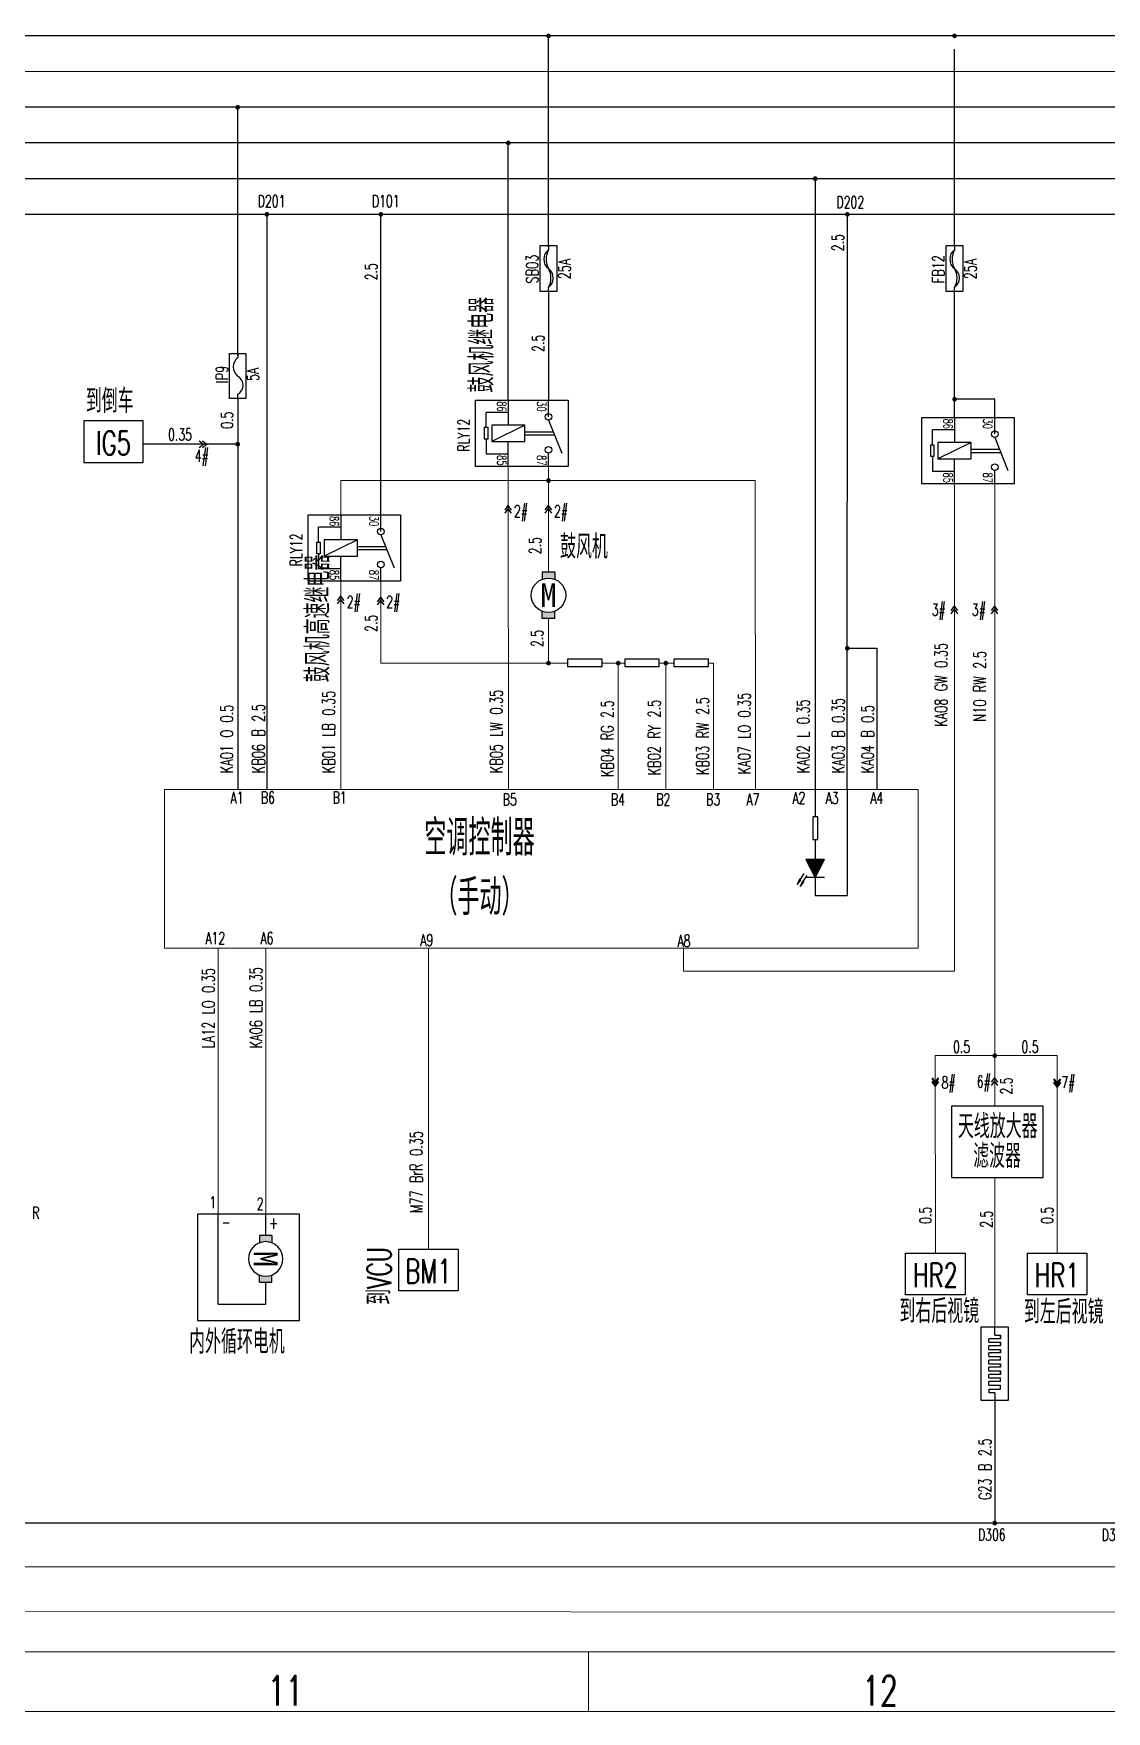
# Model space of a CAD drawing. Extents: x -5608 to -3197, y -2048 to 96.
# Drawn here: x -4596.3 to -4415.9, y -2047.8 to -1765.7 of the extents above; entities that cross this region are included whole.
import ezdxf
from ezdxf.enums import TextEntityAlignment as Align

# ---------------------------------------------------------------- set-up
doc = ezdxf.new("R2010")
doc.units = 0
doc.header["$LTSCALE"] = 25.4
doc.header["$MEASUREMENT"] = 0
for name, pattern in [('CENTER', [16, 13, -1, 1, -1]), ('DASHED', [0.75, 0.5, -0.25]), ('DASHED2', [0.375, 0.25, -0.125]), ('HIDDEN', [9.525, 6.35, -3.175]), ('PHANTOM', [17, 12, -1, 1, -1, 1, -1])]:
    doc.linetypes.add(name, pattern=pattern)
doc.layers.get('0').update_dxf_attribs({"linetype": 'CONTINUOUS'})
for name, color, linetype, lineweight in [('0Filament', 7, 'CONTINUOUS', 20), ('4CONTOUR', 4, 'CONTINUOUS', 50), ('5PHANTOM', 6, 'PHANTOM', 20)]:
    doc.layers.add(name, color=color, linetype=linetype, lineweight=lineweight)
for name, color, linetype in [('1CENTER', 1, 'CENTER'), ('2FRAM', 2, 'CONTINUOUS'), ('3DASHED', 3, 'DASHED'), ('blue', 5, 'CONTINUOUS'), ('br', 35, 'CONTINUOUS'), ('LEGEND', 1, 'CONTINUOUS'), ('other layer', 7, 'CONTINUOUS'), ('VCC', 1, 'CONTINUOUS')]:
    doc.layers.add(name, color=color, linetype=linetype)
doc.styles.add('HZ', font='txt.shx', dxfattribs={"width": 0.618, "height": 2.5, "bigfont": 'hztxt.shx'})

# ---------------------------------------------------------------- blocks, each defined once
blk = doc.blocks.new('led')
at = {"layer": 'blue', "ltscale": 0.1}
for points in [[(-2.65, 3.3), (-2.41, 3.46), (-3.05, 4.17)], [(-2.14, 3.63), (-1.9, 3.79), (-2.54, 4.51)]]:
    blk.add_hatch(color=1, dxfattribs=at).paths.add_polyline_path(points)
h = blk.add_hatch(color=1, dxfattribs=at)
h.paths.add_polyline_path([(0, 3.01), (-1.56, 0), (0, 0)])
h.paths.add_polyline_path([(0, 0), (1.56, 0), (0, 3.01)])
at = {"layer": 'blue', "color": 1, "ltscale": 0.1}
for p, q in [((-2.53, 3.38), (-1.86, 2.36)), ((-2.02, 3.71), (-1.35, 2.69)), ((1.56, 3.01), (-1.56, 3.01)), ((0, 3.01), (0, 0))]:
    blk.add_line(p, q, dxfattribs=at)
for points in [[(-3.05, 4.17), (-2.41, 3.46), (-2.65, 3.3)], [(-2.54, 4.51), (-1.9, 3.79), (-2.14, 3.63)], [(0, 3.01), (1.56, 0), (-1.56, 0)]]:
    blk.add_lwpolyline(points, close=True, dxfattribs=at)
blk = doc.blocks.new('FUSE')
at = {"layer": 'other layer', "color": 1}
for p, q in [((0, 7.53), (0, 6.85)), ((0, 0), (0, 0.68))]:
    blk.add_line(p, q, dxfattribs=at)
at = {"layer": 'other layer', "color": 1, "linetype": 'HIDDEN'}
blk.add_lwpolyline([(-1.36, 7.53), (1.36, 7.53), (1.36, 0), (-1.36, 0)], close=True, dxfattribs=at)
at = {"layer": 'other layer', "color": 1}
for centre, radius, start, end in [((1.24, 5.31), 1.98, 128.8945, 231.1055), ((-0.84, 2.22), 1.75, 298.4847, 61.5153)]:
    blk.add_arc(centre, radius, start, end, dxfattribs=at)
at = {"layer": 'other layer', "linetype": 'DASHED2', "style": 'HZ', "width": 0.7}
for tag, p in [('FUSE', (-1.64, 4.03)), ('10A', (3.57, 4.06))]:
    blk.add_attdef(tag, text='', height=2, rotation=90, dxfattribs=at).set_placement(p, align=Align.CENTER)
blk = doc.blocks.new('moto2')
at = {"ltscale": 0.1}
h = blk.add_hatch(color=1, dxfattribs=at)
h.paths.add_polyline_path([(6.61, -1.05), (7.83, -1.05), (7.83, 1.05), (6.61, 1.05, -0.187868)])
h.paths.add_polyline_path([(1.22, 1.05), (0, 1.05), (0, -1.05), (1.22, -1.05, -0.187868)])
at = {"layer": 'LEGEND'}
blk.add_circle((3.91, 0), 2.89, dxfattribs=at)
at = {"layer": 'VCC'}
for p, q in [((0, -1.05), (0, 1.05)), ((0, 1.05), (1.22, 1.05)), ((7.83, 1.05), (6.61, 1.05)), ((7.83, 1.05), (7.83, -1.05)), ((0, -1.05), (1.22, -1.05)), ((7.83, -1.05), (6.61, -1.05))]:
    blk.add_line(p, q, dxfattribs=at)
at = {"layer": 'VCC', "insert": (3.91, 0), "char_height": 4, "width": 4.8828, "attachment_point": 5}
blk.add_mtext('M', dxfattribs=at)
blk = doc.blocks.new('1 V MOTOR')
at = {"ltscale": 0.1}
h = blk.add_hatch(color=1, dxfattribs=at)
h.paths.add_polyline_path([(-1.05, -6.61), (-1.05, -7.83), (1.05, -7.83), (1.05, -6.61, -0.187868)])
h.paths.add_polyline_path([(1.05, -1.22), (1.05, 0), (-1.05, 0), (-1.05, -1.22, -0.187868)])
at = {"layer": 'LEGEND'}
blk.add_circle((0, -3.91), 2.89, dxfattribs=at)
at = {"layer": 'VCC'}
for p, q in [((-1.05, 0), (1.05, 0)), ((-1.05, 0), (-1.05, -1.22)), ((1.05, 0), (1.05, -1.22)), ((-1.05, -7.83), (-1.05, -6.61)), ((1.05, -7.83), (-1.05, -7.83)), ((1.05, -7.83), (1.05, -6.61))]:
    blk.add_line(p, q, dxfattribs=at)
at = {"layer": 'VCC', "insert": (0, -3.91), "char_height": 4, "width": 4.8828, "attachment_point": 5}
blk.add_mtext('M', dxfattribs=at)
blk = doc.blocks.new('RLY')
at = {"layer": 'LEGEND', "color": 1}
for p, q in [((-8.94, 11.99), (-13.88, 11.99)), ((-13.88, 8.71), (-13.88, 11.99)), ((-8.94, 14.75), (-8.94, 9.22)), ((0, 11.06), (0, 14.75)), ((-5.25, 9.22), (-12.63, 9.22)), ((-5.25, 9.22), (-12.63, 5.53)), ((-12.63, 9.22), (-12.63, 5.53)), ((-5.25, 5.53), (-5.25, 9.22)), ((-5.25, 7.74), (1.03, 7.74)), ((0, 10.33), (2.95, 2.95)), ((-13.88, 6.05), (-13.88, 2.77)), ((-12.63, 5.53), (-5.25, 5.53)), ((-8.94, 0), (-8.94, 5.53)), ((-5.25, 7.01), (1.33, 7.01)), ((-8.94, 2.77), (-13.88, 2.77)), ((0, 0), (0, 2.95))]:
    blk.add_line(p, q, dxfattribs=at)
at = {"layer": 'LEGEND', "color": 1, "ltscale": 5}
blk.add_lwpolyline([(-16.22, 14.75), (4.35, 14.75), (4.35, 0), (-16.22, 0)], close=True, dxfattribs=at)
at = {"layer": 'LEGEND', "color": 1}
blk.add_lwpolyline([(-14.25, 8.71), (-13.52, 8.71), (-13.52, 6.05), (-14.25, 6.05)], close=True, dxfattribs=at)
for centre in [(0, 11.06), (0, 3.69)]:
    blk.add_circle(centre, 0.738, dxfattribs=at)
at = {"layer": 'LEGEND', "color": 1, "ltscale": 0.1, "style": 'HZ', "width": 0.67}
for s, p in [('86', (-11.39, 14.5)), ('30', (-2.55, 14.5)), ('85', (-11.39, 2.51)), ('87', (-2.55, 2.51))]:
    blk.add_text(s, height=2, rotation=270, dxfattribs=at).set_placement(p)
blk = doc.blocks.new('FUSE JCASE')
at = {"layer": 'other layer', "color": 1}
for p, q in [((0, 9.59), (0, 8.89)), ((0, 1.87), (0, 2.57))]:
    blk.add_line(p, q, dxfattribs=at)
at = {"layer": 'other layer', "color": 1, "linetype": 'HIDDEN'}
blk.add_lwpolyline([(-1.4, 9.59), (1.4, 9.59), (1.4, 1.87), (-1.4, 1.87)], close=True, dxfattribs=at)
at = {"layer": 'other layer', "color": 1}
for centre, radius, start, end in [((1.14, 7.31), 1.95, 125.769, 234.231), ((2.81, 7.31), 3.22, 150.5663, 209.4337), ((-1.13, 4.15), 1.94, 305.5187, 54.4813), ((-2.8, 4.15), 3.22, 330.5787, 29.4705)]:
    blk.add_arc(centre, radius, start, end, dxfattribs=at)
at = {"layer": 'other layer', "linetype": 'DASHED2', "style": 'HZ', "width": 0.7}
for tag, p in [('FUSE', (-1.73, 5.66)), ('10A', (3.68, 5.68))]:
    blk.add_attdef(tag, text='', height=2, rotation=90, dxfattribs=at).set_placement(p, align=Align.CENTER)
blk = doc.blocks.new('pointer')
at = {"layer": 'other layer'}
blk.add_lwpolyline([(-5, 7), (-5, 0), (5, 0), (5, 7)], close=True, dxfattribs=at)
at = {"layer": 'other layer', "style": 'HZ', "width": 0.7, "flags": 8}
blk.add_attdef('FR', text='', height=4, dxfattribs=at).set_placement((0, 1.3), align=Align.CENTER)

msp = doc.modelspace()

# ---------------------------------------------------------------- hatches: boundary and pattern name
at = {"layer": '0Filament', "ltscale": 0.1}
for points in [[(-4510.13, -1766.13, 1), (-4509.33, -1766.13, 1)], [(-4441.84, -1766.13, 1), (-4441.05, -1766.13, 1)], [(-4562.4, -1778.13, 1), (-4561.6, -1778.13, 1)], [(-4516.88, -1784.13, 1), (-4516.09, -1784.13, 1)], [(-4465.27, -1790.13, 1), (-4464.47, -1790.13, 1)], [(-4557.49, -1796.13, 1), (-4556.7, -1796.13, 1)], [(-4538.31, -1796.13, 1), (-4537.51, -1796.13, 1)], [(-4459.87, -1796.13, 1), (-4459.08, -1796.13, 1)], [(-4441.84, -1827.21, 1), (-4441.05, -1827.21, 1)], [(-4562.4, -1834.77, 1), (-4561.6, -1834.77, 1)], [(-4510.13, -1840.89, 1), (-4509.33, -1840.89, 1)], [(-4459.88, -1869.07, 1), (-4459.08, -1869.07, 1)], [(-4510.13, -1871.57, 1), (-4509.33, -1871.57, 1)], [(-4498.4, -1871.57, 1), (-4497.6, -1871.57, 1)], [(-4490.4, -1871.57, 1), (-4489.6, -1871.57, 1)], [(-4435.09, -1937.55, 1), (-4434.29, -1937.55, 1)], [(-4435.09, -2016.13, 1), (-4434.29, -2016.13, 1)]]:
    msp.add_hatch(color=0, dxfattribs=at).paths.add_polyline_path(points)

# ---------------------------------------------------------------- linework, layer by layer
for p, q in [((-4516.49, -1838.51), (-4516.48, -1892.79)), ((-4509.73, -1856.24), (-4509.73, -1838.51)), ((-4544.66, -1840.89), (-4474.95, -1840.89)), ((-4474.95, -1840.89), (-4474.94, -1892.79)), ((-4544.66, -1857.79), (-4544.66, -1892.79)), ((-4537.91, -1871.57), (-4537.91, -1857.79)), ((-4509.73, -1864.07), (-4509.73, -1871.57)), ((-4565.28, -1964.22), (-4565.28, -1919.48)), ((-4557.29, -1919.48), (-4557.29, -1964.22)), ((-4444.68, -1937.55), (-4444.67, -1970.75)), ((-4444.68, -1937.55), (-4424.19, -1937.55)), ((-4424.19, -1937.55), (-4424.19, -1970.75)), ((-4434.69, -1983.15), (-4434.69, -1958.04))]:
    msp.add_line(p, q, dxfattribs=at)
at = {"layer": '0Filament', "color": 7, "ltscale": 0.1}
for p, q in [((-4544.66, -1846.64), (-4544.66, -1840.89)), ((-4537.91, -1871.57), (-4506.56, -1871.57)), ((-4500.73, -1871.57), (-4496.92, -1871.57)), ((-4498, -1871.57), (-4498, -1892.79)), ((-4491.1, -1871.57), (-4488.68, -1871.57)), ((-4490, -1871.57), (-4490, -1892.79)), ((-4482.85, -1871.57), (-4482, -1871.57)), ((-4482, -1871.57), (-4482, -1892.79))]:
    msp.add_line(p, q, dxfattribs=at)
at = {"layer": '0Filament'}
for p, q in [((-4441.45, -1841.43), (-4441.45, -1923.33)), ((-4434.69, -1946.06), (-4434.69, -1841.43)), ((-4529.89, -1919.48), (-4529.89, -1970.07)), ((-4487.02, -1923.33), (-4487.02, -1919.48)), ((-4441.45, -1923.33), (-4487.02, -1923.33)), ((-4502.98, -2047.79), (-4502.98, -2037.79))]:
    msp.add_line(p, q, dxfattribs=at)
at = {"layer": '0Filament', "color": 2}
msp.add_line((-5593.98, -2037.79), (-3511.98, -2037.79), dxfattribs=at)
at = {"layer": '0Filament', "color": 7}
msp.add_line((-3501.98, -2047.79), (-5603.98, -2047.79), dxfattribs=at)
at = {"layer": '0Filament', "color": 7, "linetype": 'Continuous'}
msp.add_lwpolyline([(-4447.56, -1892.79), (-4574.33, -1892.79), (-4574.33, -1919.48), (-4447.56, -1919.48)], close=True, dxfattribs=at)
at = {"layer": '1CENTER', "color": 1, "linetype": 'ByBlock'}
msp.add_line((-3700.02, -1766.13), (-5505.96, -1766.13), dxfattribs=at)
at = {"layer": '1CENTER', "color": 1}
msp.add_line((-4509.73, -1801.58), (-4509.73, -1766.13), dxfattribs=at)
at = {"layer": '1CENTER', "ltscale": 0.1}
for p, q in [((-4441.45, -1801.38), (-4441.45, -1766.13)), ((-4441.45, -1830.28), (-4441.45, -1809.11)), ((-4434.69, -1827.21), (-4441.45, -1827.21)), ((-4434.69, -1830.28), (-4434.69, -1827.21)), ((-4464.87, -1910.65), (-4459.48, -1910.65))]:
    msp.add_line(p, q, dxfattribs=at)
at = {"layer": '1CENTER', "color": 1, "ltscale": 0.1}
for p, q in [((-4509.73, -1809.11), (-4509.73, -1827.36)), ((-4500.73, -1870.88), (-4506.56, -1870.88)), ((-4506.56, -1870.88), (-4506.56, -1872.15)), ((-4506.56, -1872.15), (-4500.73, -1872.15)), ((-4500.73, -1872.15), (-4500.73, -1870.88)), ((-4491.1, -1870.88), (-4496.92, -1870.88)), ((-4496.92, -1870.88), (-4496.92, -1872.15)), ((-4496.92, -1872.15), (-4491.1, -1872.15)), ((-4491.1, -1872.15), (-4491.1, -1870.88)), ((-4482.85, -1870.88), (-4488.68, -1870.88)), ((-4488.68, -1870.88), (-4488.68, -1872.15)), ((-4488.68, -1872.15), (-4482.85, -1872.15)), ((-4482.85, -1872.15), (-4482.85, -1870.88)), ((-4464.87, -1892.79), (-4464.87, -1897.42)), ((-4459.48, -1892.79), (-4459.48, -1910.65)), ((-4464.46, -1897.42), (-4465.29, -1897.42)), ((-4465.29, -1897.42), (-4465.29, -1901.21)), ((-4464.46, -1901.21), (-4464.46, -1897.42)), ((-4465.29, -1901.21), (-4464.46, -1901.21)), ((-4464.87, -1901.21), (-4464.87, -1910.65)), ((-4565.28, -1979.35), (-4565.28, -1964.22)), ((-4557.29, -1967.8), (-4557.29, -1964.22)), ((-4557.29, -1979.35), (-4557.29, -1975.62)), ((-4565.28, -1979.35), (-4557.29, -1979.35)), ((-4434.69, -1984.54), (-4434.69, -1983.15)), ((-4434.69, -1994.24), (-4434.69, -1995.55))]:
    msp.add_line(p, q, dxfattribs=at)
at = {"layer": '1CENTER', "color": 1, "linetype": 'HIDDEN', "ltscale": 5}
for p, q in [((-4436.96, -1995.54), (-4436.96, -1983.15)), ((-4436.96, -1983.15), (-4432.42, -1983.15)), ((-4432.42, -1983.15), (-4432.42, -1995.54)), ((-4432.42, -1995.54), (-4436.96, -1995.54))]:
    msp.add_line(p, q, dxfattribs=at)
at = {"layer": '1CENTER', "color": 1, "lineweight": -2}
for p, q in [((-4433.73, -1985.14), (-4435.66, -1985.14)), ((-4435.66, -1985.74), (-4435.66, -1985.14)), ((-4434.69, -1984.54), (-4433.73, -1984.54)), ((-4433.73, -1984.54), (-4433.73, -1985.14)), ((-4433.73, -1985.14), (-4433.73, -1984.54)), ((-4435.66, -1985.74), (-4433.73, -1985.73)), ((-4433.73, -1986.33), (-4435.66, -1986.33)), ((-4435.66, -1986.93), (-4435.66, -1986.33)), ((-4435.66, -1986.93), (-4433.73, -1986.93)), ((-4433.73, -1987.53), (-4435.66, -1987.53)), ((-4435.66, -1988.13), (-4435.66, -1987.53)), ((-4435.66, -1988.13), (-4433.73, -1988.13)), ((-4433.73, -1985.73), (-4433.73, -1986.33)), ((-4433.73, -1986.33), (-4433.73, -1985.73)), ((-4433.73, -1986.93), (-4433.73, -1987.53)), ((-4433.73, -1987.53), (-4433.73, -1986.93)), ((-4433.73, -1988.73), (-4433.73, -1988.13)), ((-4433.73, -1988.73), (-4435.66, -1988.73)), ((-4435.66, -1989.33), (-4435.66, -1988.73)), ((-4435.66, -1989.33), (-4433.73, -1989.33)), ((-4433.73, -1989.93), (-4435.66, -1989.93)), ((-4435.66, -1990.53), (-4435.66, -1989.93)), ((-4435.66, -1990.53), (-4433.73, -1990.53)), ((-4433.73, -1991.13), (-4435.66, -1991.13)), ((-4435.66, -1991.73), (-4435.66, -1991.13)), ((-4433.73, -1989.33), (-4433.73, -1989.93)), ((-4433.73, -1989.93), (-4433.73, -1989.33)), ((-4433.73, -1990.53), (-4433.73, -1991.13)), ((-4433.73, -1991.13), (-4433.73, -1990.53)), ((-4435.66, -1991.73), (-4433.73, -1991.73)), ((-4433.73, -1992.33), (-4435.66, -1992.33)), ((-4435.66, -1992.93), (-4435.66, -1992.33)), ((-4435.66, -1992.93), (-4433.73, -1992.93)), ((-4435.66, -1993.64), (-4433.73, -1993.64)), ((-4435.66, -1993.64), (-4435.66, -1994.24)), ((-4433.73, -1992.33), (-4433.73, -1991.73)), ((-4433.73, -1993.64), (-4433.73, -1992.93)), ((-4434.69, -1994.24), (-4435.66, -1994.24))]:
    msp.add_line(p, q, dxfattribs=at)
at = {"layer": '1CENTER', "color": 1, "linetype": 'HIDDEN', "ltscale": 5}
for points in [[(-4426.52, -1946.06), (-4441.95, -1946.06), (-4441.95, -1958.04), (-4426.52, -1958.04)], [(-4551.58, -1964.22), (-4568.78, -1964.22), (-4568.78, -1982.09), (-4551.58, -1982.09)]]:
    msp.add_lwpolyline(points, close=True, dxfattribs=at)
at = {"layer": '2FRAM', "color": 2}
for p, q in [((-3700.02, -1796.13), (-5502.67, -1796.13)), ((-4568.47, -1834.21), (-4567.73, -1834.77)), ((-4568.47, -1835.32), (-4567.73, -1834.77)), ((-4567.94, -1834.21), (-4567.2, -1834.77)), ((-4567.94, -1835.32), (-4567.2, -1834.77)), ((-4435.25, -1942.03), (-4434.69, -1941.29)), ((-4435.25, -1942.56), (-4434.69, -1941.82)), ((-4434.14, -1942.03), (-4434.69, -1941.29)), ((-4434.14, -1942.56), (-4434.69, -1941.82)), ((-4434.69, -1995.55), (-4434.69, -2016.13)), ((-3755.47, -2016.13), (-5515.39, -2016.13))]:
    msp.add_line(p, q, dxfattribs=at)
at = {"layer": '2FRAM', "color": 2, "lineweight": -3, "ltscale": 0.1}
for p, q in [((-4557.1, -1796.13), (-4557.1, -1892.79)), ((-4537.91, -1846.64), (-4537.91, -1796.13))]:
    msp.add_line(p, q, dxfattribs=at)
at = {"layer": '2FRAM', "color": 2, "ltscale": 0.1}
for p, q in [((-4459.48, -1892.79), (-4459.47, -1796.13)), ((-4459.48, -1869.07), (-4454.52, -1869.07)), ((-4454.52, -1869.07), (-4454.52, -1892.79))]:
    msp.add_line(p, q, dxfattribs=at)
at = {"layer": '3DASHED', "color": 3, "linetype": 'ByBlock'}
for p, q in [((-3700.02, -1784.13), (-5502.67, -1784.13)), ((-4516.49, -1827.36), (-4516.49, -1784.13))]:
    msp.add_line(p, q, dxfattribs=at)
at = {"layer": '3DASHED', "color": 88, "linetype": 'ByBlock', "lineweight": 9}
msp.add_line((-5515.39, -2023.46), (-3755.47, -2023.46), dxfattribs=at)
at = {"layer": '4CONTOUR', "color": 4}
for p, q in [((-4445.23, -1941.36), (-4444.68, -1942.09)), ((-4445.23, -1941.88), (-4444.68, -1942.62)), ((-4444.12, -1941.36), (-4444.68, -1942.09)), ((-4444.12, -1941.88), (-4444.68, -1942.62)), ((-4424.75, -1941.5), (-4424.19, -1942.24)), ((-4424.75, -1942.03), (-4424.19, -1942.77)), ((-4423.64, -1941.5), (-4424.19, -1942.24)), ((-4423.64, -1942.03), (-4424.19, -1942.77))]:
    msp.add_line(p, q, dxfattribs=at)
at = {"layer": '4CONTOUR', "color": 140, "lineweight": 9}
msp.add_line((-5515.39, -2030.47), (-3755.47, -2031.46), dxfattribs=at)
at = {"layer": '5PHANTOM', "color": 6, "linetype": 'ByBlock'}
msp.add_line((-3700.02, -1772.13), (-5502.67, -1772.13), dxfattribs=at)
at = {"layer": 'blue', "color": 5}
for p, q in [((-3700.02, -1790.13), (-5502.67, -1790.13)), ((-4517.04, -1845.83), (-4516.49, -1845.09)), ((-4517.04, -1846.36), (-4516.49, -1845.62)), ((-4515.93, -1845.83), (-4516.49, -1845.09)), ((-4515.93, -1846.36), (-4516.49, -1845.62)), ((-4510.29, -1845.81), (-4509.73, -1845.07)), ((-4510.29, -1846.34), (-4509.73, -1845.6)), ((-4509.18, -1845.81), (-4509.73, -1845.07)), ((-4509.18, -1846.34), (-4509.73, -1845.6)), ((-4545.22, -1861.06), (-4544.66, -1860.33)), ((-4545.22, -1861.59), (-4544.66, -1860.85)), ((-4544.11, -1861.06), (-4544.66, -1860.33)), ((-4544.11, -1861.59), (-4544.66, -1860.85)), ((-4538.46, -1861.24), (-4537.91, -1860.5)), ((-4538.46, -1861.77), (-4537.91, -1861.03)), ((-4537.35, -1861.24), (-4537.91, -1860.5)), ((-4537.35, -1861.77), (-4537.91, -1861.03)), ((-4442, -1862.73), (-4441.45, -1861.99)), ((-4442, -1863.26), (-4441.45, -1862.52)), ((-4440.89, -1862.73), (-4441.45, -1861.99)), ((-4440.89, -1863.26), (-4441.45, -1862.52)), ((-4435.25, -1862.73), (-4434.69, -1861.99)), ((-4435.25, -1863.26), (-4434.69, -1862.52)), ((-4434.14, -1862.73), (-4434.69, -1861.99)), ((-4434.14, -1863.26), (-4434.69, -1862.52))]:
    msp.add_line(p, q, dxfattribs=at)
at = {"layer": 'blue', "color": 5, "ltscale": 0.1}
msp.add_line((-4464.87, -1790.13), (-4464.87, -1892.79), dxfattribs=at)
at = {"layer": 'br', "color": 30}
for p, q in [((-3700.02, -1778.13), (-5502.67, -1778.13)), ((-4562, -1819.88), (-4562, -1778.13)), ((-4562, -1827.07), (-4562, -1892.79))]:
    msp.add_line(p, q, dxfattribs=at)
at = {"layer": 'br', "color": 30, "ltscale": 0.1}
msp.add_line((-4562, -1834.77), (-4577.85, -1834.77), dxfattribs=at)

# ---------------------------------------------------------------- block references
at = {"layer": '1CENTER'}
for p, values in [((-4509.73, -1810.98), {'FUSE': 'SB03', '10A': '25A'}), ((-4441.45, -1810.98), {'FUSE': 'FB12', '10A': '25A'})]:
    msp.add_blockref('FUSE JCASE', p, dxfattribs=at).add_auto_attribs(values)
at = {"layer": '1CENTER', "xscale": 0.7556831027231965, "yscale": 0.7556831027231965, "zscale": 0.7556831027231965}
for p in [(-4509.73, -1838.51), (-4434.69, -1841.43), (-4537.91, -1857.79)]:
    msp.add_blockref('RLY', p, dxfattribs=at)
at = {"layer": '1CENTER', "ltscale": 0.1}
msp.add_blockref('1 V MOTOR', (-4509.73, -1856.24), dxfattribs=at)
at = {"layer": '1CENTER', "xscale": -1, "rotation": 270}
msp.add_blockref('moto2', (-4557.29, -1975.62), dxfattribs=at)
at = {"layer": '5PHANTOM'}
ref = msp.add_blockref('pointer', (-4529.92, -1977.07), dxfattribs=dict(at, xscale=-1, rotation=0.008160115100430687))
ref.add_attrib('FR', 'BM1', dxfattribs={"layer": 'other layer', "color": 6, "height": 4, "rotation": 0.0082, "style": 'HZ', "width": 0.7}).set_placement((-4529.92, -1975.77), align=Align.CENTER)
ref = msp.add_blockref('pointer', (-4444.67, -1977.75), dxfattribs=dict(at, xscale=-1, rotation=0.008160115100430687))
ref.add_attrib('FR', 'HR2', dxfattribs={"layer": 'other layer', "color": 6, "height": 4, "rotation": 0.0082, "style": 'HZ', "width": 0.7}).set_placement((-4444.67, -1976.45), align=Align.CENTER)
ref = msp.add_blockref('pointer', (-4424.19, -1977.75), dxfattribs=dict(at, xscale=-1, rotation=0.008160115100430687))
ref.add_attrib('FR', 'HR1', dxfattribs={"layer": 'other layer', "color": 6, "height": 4, "rotation": 0.0082, "style": 'HZ', "width": 0.7}).set_placement((-4424.19, -1976.45), align=Align.CENTER)
at = {"layer": 'LEGEND', "xscale": -1, "rotation": 180}
msp.add_blockref('led', (-4464.87, -1904.59), dxfattribs=at)
at = {"layer": 'other layer', "linetype": 'DASHED2'}
msp.add_blockref('FUSE', (-4562, -1827.07), dxfattribs=at).add_auto_attribs({'10A': '5A', 'FUSE': 'IP9'})
at = {"layer": 'other layer'}
ref = msp.add_blockref('pointer', (-4582.89, -1837.86), dxfattribs=at)
ref.add_attrib('FR', 'IG5', dxfattribs={"color": 6, "height": 4, "style": 'HZ', "width": 0.7}).set_placement((-4582.89, -1836.56), align=Align.CENTER)

# ---------------------------------------------------------------- texts
at = {"layer": '0Filament', "ltscale": 0.1, "style": 'HZ', "width": 0.67}
for s, p in [('2.5', (-4460.06, -1802.31)), ('2.5', (-4538.55, -1807.22)), ('2.5', (-4510.45, -1819.24)), (' 2.5', (-4510.99, -1854.44)), ('2.5', (-4538.55, -1866.31)), ('2.5', (-4510.64, -1868.85))]:
    msp.add_text(s, height=2, rotation=90, dxfattribs=at).set_placement(p)
at = {"layer": '0Filament', "style": 'HZ', "width": 0.67}
for s, height, p in [('鼓风机继电器', 4, (-4518.96, -1826.08)), ('RLY12', 2, (-4523, -1835.99)), ('RLY12', 2, (-4551.18, -1855.27)), ('鼓风机高速继电器', 4, (-4546.52, -1874.77)), ('到VCU', 4, (-4536.21, -1979.43))]:
    msp.add_text(s, height=height, rotation=90, dxfattribs=at).set_placement(p)
at = {"layer": '0Filament', "style": 'HZ'}
for s, height, width, p in [('到倒车', 4, 0.67, (-4587.53, -1829.5)), ('鼓风机', 4, 0.67, (-4507.79, -1853.99)), ('天线放大器', 4, 0.67, (-4440.88, -1951.45)), ('滤波器', 4, 0.67, (-4438.32, -1956.43)), ('到右后视镜', 4, 0.67, (-4450.71, -1982.5)), ('到左后视镜', 4, 0.67, (-4429.78, -1982.63)), ('内外循环电机', 4, 0.67, (-4570.17, -1987.64)), ('11', 5, 0.7, (-4556.98, -2046.81)), ('12', 5, 0.7, (-4456.98, -2046.81))]:
    msp.add_text(s, height=height, dxfattribs=dict(at, width=width)).set_placement(p)
at = {"layer": '0Filament', "color": 0, "ltscale": 0.1, "style": 'HZ', "width": 0.67}
for s, p in [('0.5', (-4562.79, -1832.16)), (' 2.5', (-4431.74, -1945.27)), ('0.5', (-4445.35, -1965.83)), (' 2.5', (-4435.06, -1967.68)), ('0.5', (-4424.87, -1965.82))]:
    msp.add_text(s, height=2, rotation=90, dxfattribs=at).set_placement(p)
for s, p in [('0.35', (-4573.7, -1834.14)), ('A1', (-4563.21, -1895.19)), ('B6', (-4558.09, -1895.17)), ('B1', (-4546.03, -1895.17)), ('B5', (-4517.42, -1895.48)), ('B4', (-4499.24, -1895.48)), ('B2', (-4491.61, -1895.48)), ('B3', (-4483.22, -1895.48)), ('A7', (-4476.45, -1895.48)), ('A2', (-4468.71, -1895.24)), ('A3', (-4463.13, -1895.24)), ('A4', (-4455.62, -1895.24)), ('A12', (-4567.44, -1918.79)), ('A6', (-4558.17, -1918.79)), ('A9', (-4531.3, -1919.14)), ('A8', (-4488.04, -1919.26)), ('0.5', (-4441.71, -1937.07)), ('0.5', (-4430.19, -1937.07))]:
    msp.add_text(s, height=2, dxfattribs=at).set_placement(p)
at = {"layer": '0Filament', "insert": (-4521.33, -1905.98), "char_height": 6, "width": 27.8458, "attachment_point": 5, "style": 'HZ'}
msp.add_mtext('空调控制器\\P（手动）', dxfattribs=at)
at = {"layer": '1CENTER', "color": 1, "linetype": 'HIDDEN', "ltscale": 0.1, "style": 'HZ', "width": 0.67}
for s, p in [('R', (-4596.55, -1964.99)), ('1', (-4566.73, -1963.21)), ('2', (-4558.8, -1963.45)), ('-', (-4564.68, -1966.5)), ('+', (-4556.7, -1966.64))]:
    msp.add_text(s, height=2, dxfattribs=at).set_placement(p)
at = {"layer": '2FRAM', "color": 2, "ltscale": 0.1, "style": 'HZ', "width": 0.67}
for s, p in [('D201', (-4558.62, -1794.91)), ('D101', (-4539.43, -1794.91)), ('D202', (-4461.3, -1795.09)), ('4#', (-4569.21, -1837.72)), ('6#', (-4437.71, -1942.93)), ('D306', (-4437.5, -2019.07)), ('D305', (-4416.71, -2019.12))]:
    msp.add_text(s, height=2, dxfattribs=at).set_placement(p)
at = {"layer": '3DASHED', "color": 3, "lineweight": 5, "ltscale": 0.1, "style": 'HZ', "width": 0.67}
for s, p in [('KA08 GW 0.35', (-4442.67, -1882.25)), ('N10 RW 2.5', (-4436.16, -1881.39)), ('KB01 LB 0.35', (-4545.64, -1890.06)), ('KB05 LW 0.35', (-4517.46, -1890.06)), ('KB04 RG 2.5', (-4498.82, -1890.69)), ('KB02 RY 2.5', (-4490.91, -1890.41)), ('KB03 RW 2.5', (-4482.77, -1890.35)), ('KA07 LO 0.35', (-4475.76, -1890.24)), ('KA02 L 0.35', (-4465.85, -1890.06)), ('KA03 B 0.35', (-4459.97, -1890.06)), ('KA01 O 0.5', (-4562.79, -1890.06)), ('KB06 B 2.5', (-4557.46, -1890.06)), ('KA04 B 0.5', (-4455.02, -1890.06)), ('LA12 LO 0.35', (-4565.88, -1936.31)), ('KA06 LB 0.35', (-4557.89, -1936.31)), ('M77 BrR 0.35', (-4530.93, -1964.01)), ('G23 B 2.5', (-4435.29, -2012.25))]:
    msp.add_text(s, height=2.08, rotation=90, dxfattribs=at).set_placement(p)
at = {"layer": '4CONTOUR', "color": 4, "ltscale": 0.1, "style": 'HZ', "width": 0.67}
for s, p in [('8#', (-4443.63, -1943.07)), ('7#', (-4423.49, -1943.03))]:
    msp.add_text(s, height=2, dxfattribs=at).set_placement(p)
at = {"layer": 'blue', "color": 5, "ltscale": 0.1, "style": 'HZ', "width": 0.67}
for s, p in [('2#', (-4515.54, -1847.04)), ('2#', (-4508.81, -1847.04)), ('2#', (-4543.66, -1862.27)), ('2#', (-4537.02, -1862.27)), ('3#', (-4445.29, -1863.61)), ('3#', (-4438.54, -1863.61))]:
    msp.add_text(s, height=2, dxfattribs=at).set_placement(p)

doc.saveas('drawing.dxf')
